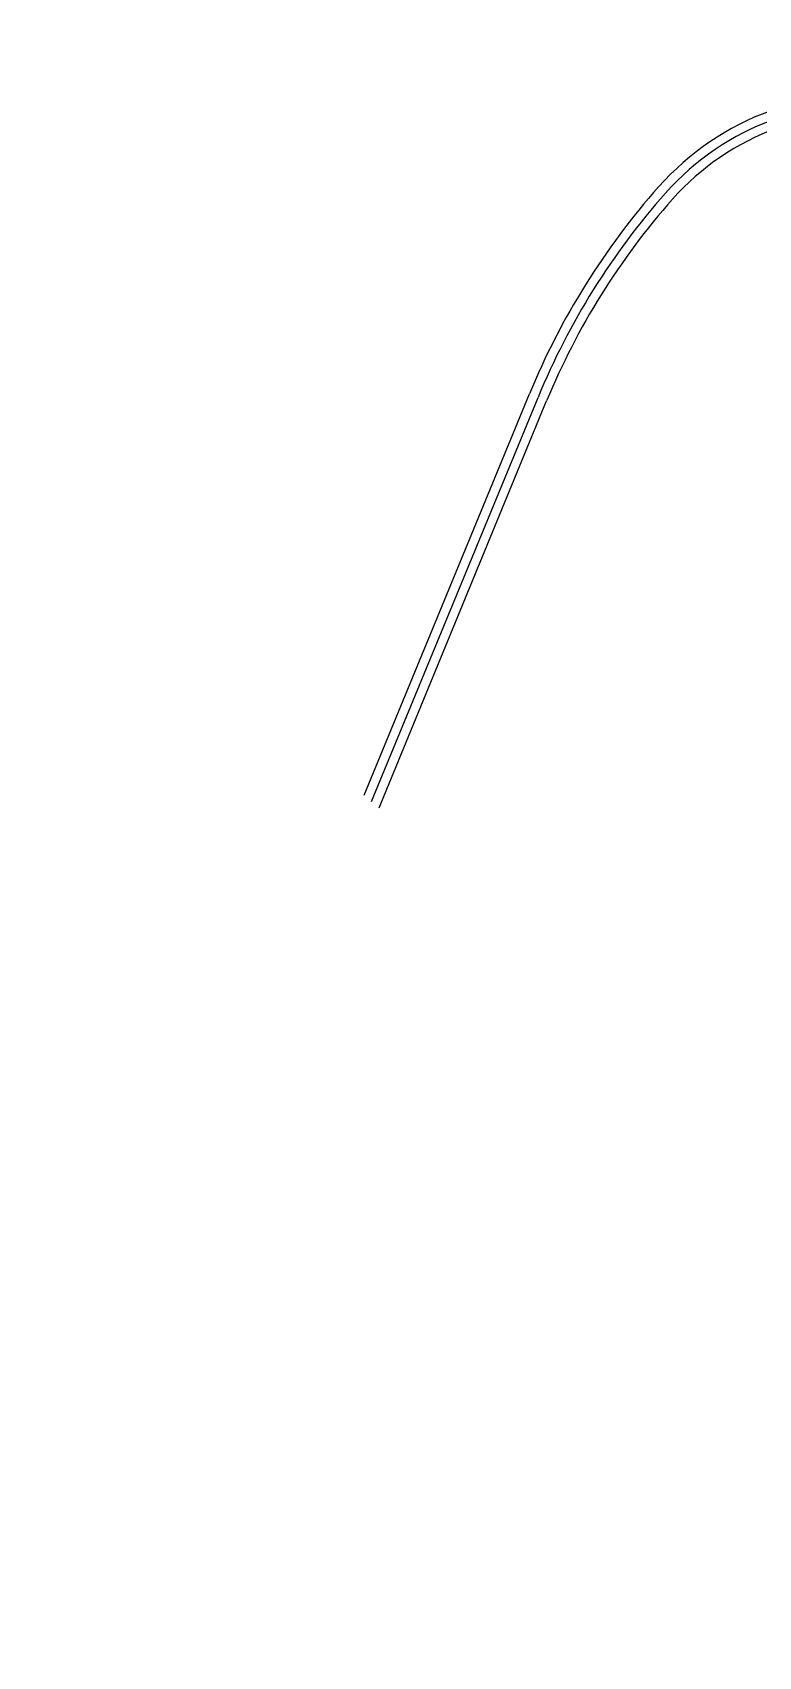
# Model space of a CAD drawing. Header units: millimetres. Extents: x 832728086 to 834530684, y 817551485 to 818349469.
# Drawn here: x 833097630 to 833111304, y 817861122 to 817891729 of the extents above; entities that cross this region are included whole.
import ezdxf

# ---------------------------------------------------------------- set-up
doc = ezdxf.new("R2010")
doc.units = ezdxf.units.MM
doc.header["$LTSCALE"] = 100
doc.layers.add('000-Tactile-l', color=8, linetype='Continuous')

# ---------------------------------------------------------------- blocks, each defined once
blk = doc.blocks.new('tactile')
at = {"layer": '000-Tactile-l', "ltscale": 5e-05}
for p, q in [((834249.867, 817931.01), (834252.981, 817938.574)), ((834250.007, 817930.892), (834253.142, 817938.507)), ((834250.148, 817930.774), (834253.304, 817938.44))]:
    blk.add_line(p, q, dxfattribs=at)
for centre, radius, start, end in [((834259.288, 817939.045), 5.175, 81.728, 138.4812), ((834259.288, 817939.045), 5, 81.728, 138.4812), ((834259.288, 817939.045), 4.825, 81.728, 138.4812), ((834265.768, 817933.309), 13.829, 138.4812, 157.6217), ((834265.768, 817933.309), 13.654, 138.4812, 157.6217), ((834265.768, 817933.309), 13.479, 138.4812, 157.6217)]:
    blk.add_arc(centre, radius, start, end, dxfattribs=at)

msp = doc.modelspace()

# ---------------------------------------------------------------- linework, layer by layer
at = {"ltscale": 5}
msp.add_circle((833186042.1669, 817950476.993), 398992.1588, dxfattribs=at)

# ---------------------------------------------------------------- block references
at = {"layer": '000-Tactile-l', "xscale": 1000, "yscale": 1000, "zscale": 1000}
msp.add_blockref('tactile', (-1145990.4835, -53655.9264), dxfattribs=at)

doc.saveas('drawing.dxf')
